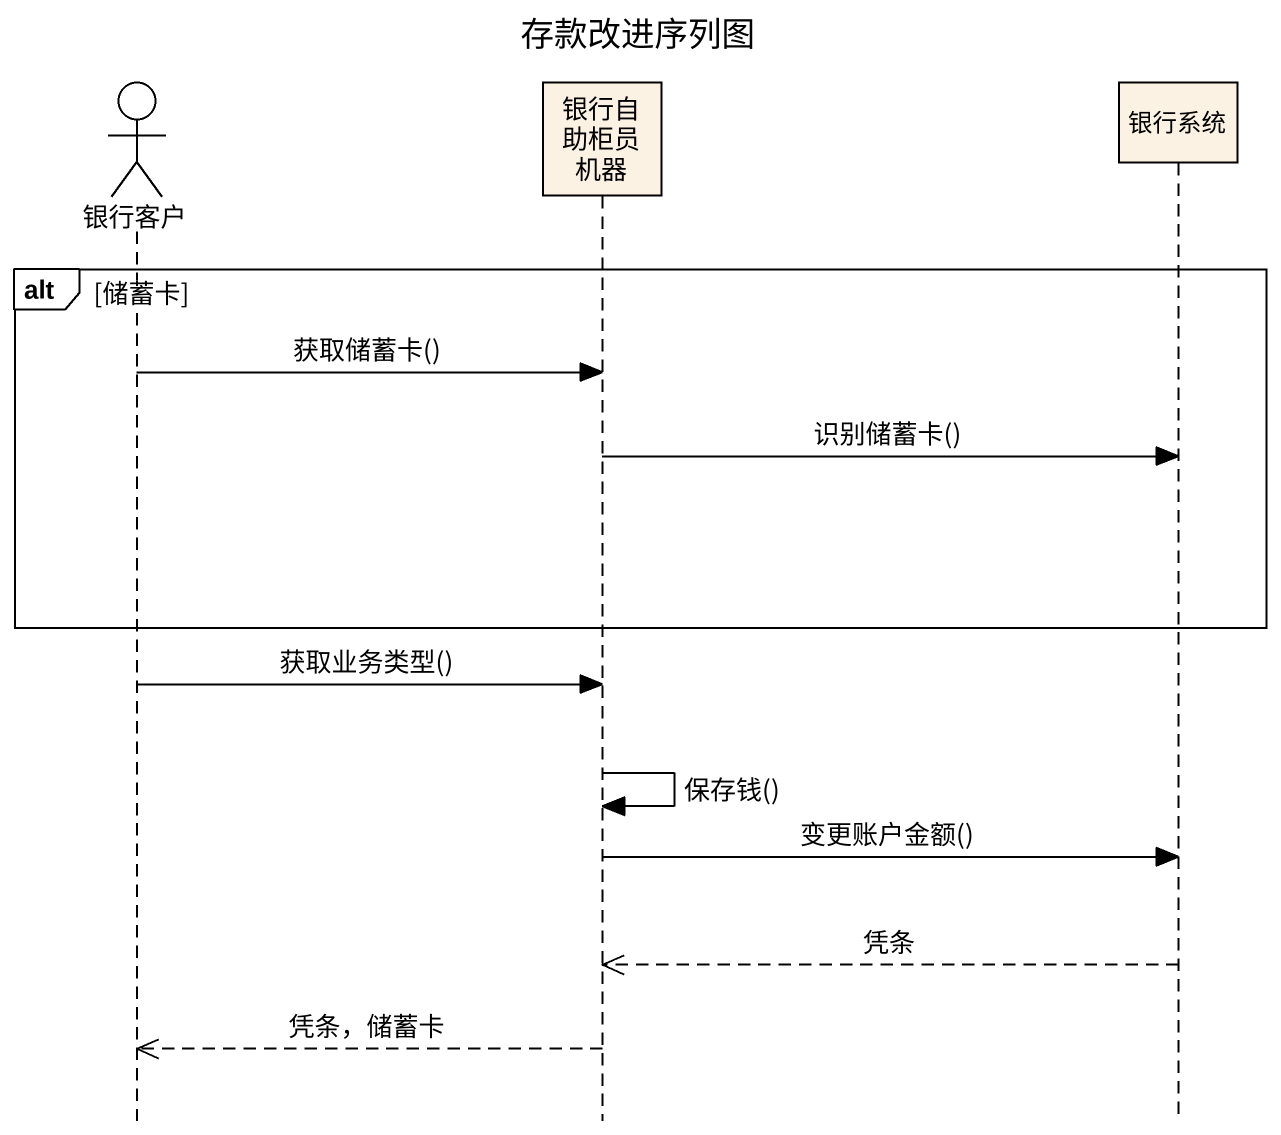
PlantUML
@startuml
title 存款改进序列图
hide footbox
actor 银行客户
participant 银行自助柜员机器
participant 银行系统

alt 储蓄卡
  银行客户 -> 银行自助柜员机器 : 获取储蓄卡()
  银行自助柜员机器 -> 银行系统 : 识别储蓄卡()
end
银行客户 -> 银行自助柜员机器 : 获取业务类型()
银行自助柜员机器 -> 银行自助柜员机器 : 保存钱()
银行自助柜员机器 -> 银行系统 : 变更账户金额()
银行系统 -->> 银行自助柜员机器 : 凭条
银行自助柜员机器 -->> 银行客户 : 凭条，储蓄卡
@enduml
